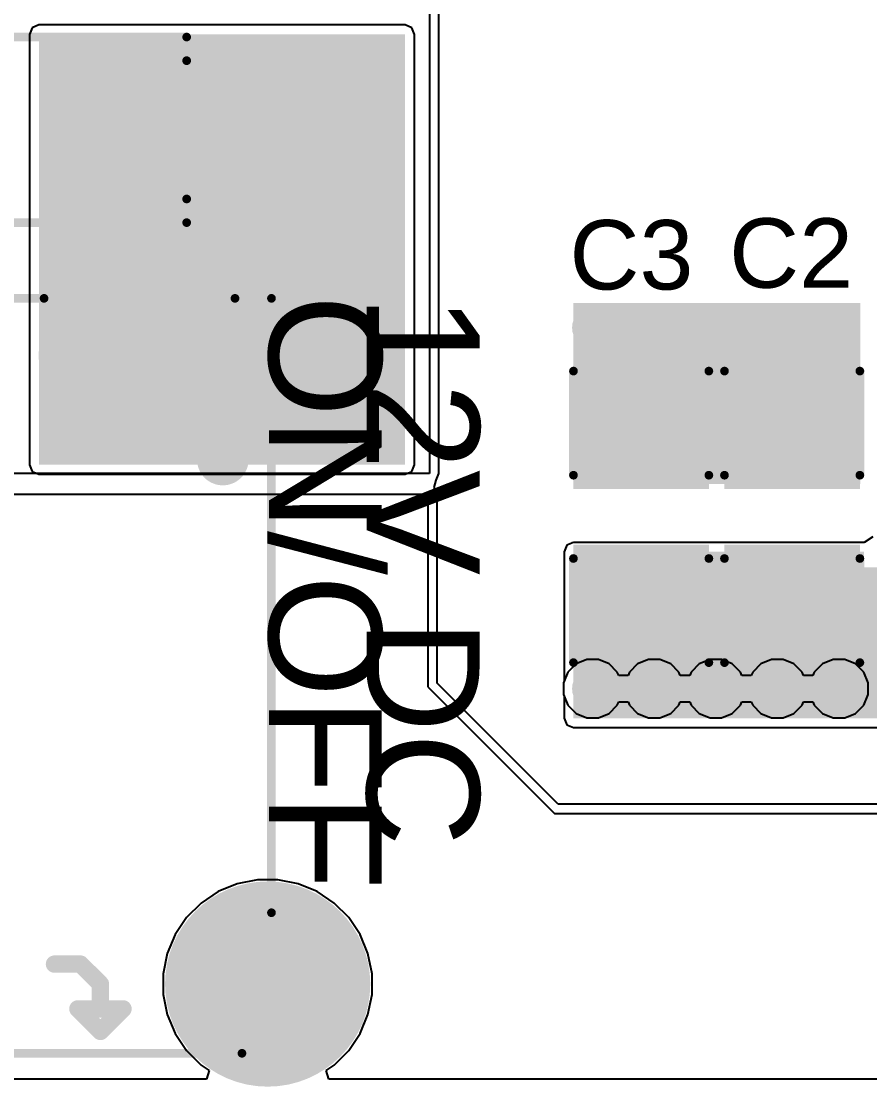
# Model space of a CAD drawing. Header units: millimetres. Extents: x -0.34 to 5.78, y -0.39 to 4.37.
# Drawn here: x 1.184 to 1.673, y -0.084 to 0.53 of the extents above; entities that cross this region are included whole.
import ezdxf

# ---------------------------------------------------------------- set-up
doc = ezdxf.new("R2010")
doc.units = ezdxf.units.MM
doc.header["$MEASUREMENT"] = 0
for name, color, linetype in [('BottomLayer', 5, 'Continuous'), ('BottomSolder', 6, 'Continuous'), ('MultiLayer', 9, 'Continuous'), ('PadHoleLayer', 156, 'Continuous'), ('TopLayer', 1, 'Continuous'), ('TopOverlay', 2, 'Continuous'), ('TopPaste', 8, 'Continuous'), ('TopSolder', 216, 'Continuous'), ('ViaHoleLayer', 16, 'Continuous')]:
    doc.layers.add(name, color=color, linetype=linetype)
doc.styles.add('Arial', font='', dxfattribs={"height": 0.2})
doc.styles.get('Arial').set_extended_font_data('Arial')

# ---------------------------------------------------------------- blocks, each defined once
blk = doc.blocks.new('SS_12D11G5R__20')
at = {"layer": 'BottomLayer'}
h = blk.add_hatch(color=5, dxfattribs=at)
edge = h.paths.add_edge_path()
edge.add_arc((-0.07283, 0.3622), 0.05512, 0, 360)
h = blk.add_hatch(color=5, dxfattribs=at)
edge = h.paths.add_edge_path()
edge.add_arc((0.45079, 0.3622), 0.05512, 0, 360)
h = blk.add_hatch(color=5, dxfattribs=at)
edge = h.paths.add_edge_path()
edge.add_arc((0, 0), 0.05512, 0, 360)
h = blk.add_hatch(color=5, dxfattribs=at)
edge = h.paths.add_edge_path()
edge.add_arc((0.18898, 0), 0.05512, 0, 360)
h = blk.add_hatch(color=5, dxfattribs=at)
edge = h.paths.add_edge_path()
edge.add_arc((0.37795, 0), 0.05512, 0, 360)
at = {"layer": 'BottomSolder'}
h = blk.add_hatch(color=6, dxfattribs=at)
edge = h.paths.add_edge_path()
edge.add_arc((-0.07283, 0.3622), 0.05912, 0, 360)
h = blk.add_hatch(color=6, dxfattribs=at)
edge = h.paths.add_edge_path()
edge.add_arc((0.45079, 0.3622), 0.05912, 0, 360)
h = blk.add_hatch(color=6, dxfattribs=at)
edge = h.paths.add_edge_path()
edge.add_arc((0, 0), 0.05912, 0, 360)
h = blk.add_hatch(color=6, dxfattribs=at)
edge = h.paths.add_edge_path()
edge.add_arc((0.18898, 0), 0.05912, 0, 360)
h = blk.add_hatch(color=6, dxfattribs=at)
edge = h.paths.add_edge_path()
edge.add_arc((0.37795, 0), 0.05912, 0, 360)
at = {"layer": 'MultiLayer'}
h = blk.add_hatch(color=9, dxfattribs=at)
edge = h.paths.add_edge_path()
edge.add_arc((-0.07283, 0.3622), 0.05512, 0, 360)
h = blk.add_hatch(color=9, dxfattribs=at)
edge = h.paths.add_edge_path()
edge.add_arc((0.45079, 0.3622), 0.05512, 0, 360)
h = blk.add_hatch(color=9, dxfattribs=at)
edge = h.paths.add_edge_path()
edge.add_arc((0, 0), 0.05512, 0, 360)
h = blk.add_hatch(color=9, dxfattribs=at)
edge = h.paths.add_edge_path()
edge.add_arc((0.18898, 0), 0.05512, 0, 360)
h = blk.add_hatch(color=9, dxfattribs=at)
edge = h.paths.add_edge_path()
edge.add_arc((0.37795, 0), 0.05512, 0, 360)
at = {"layer": 'PadHoleLayer'}
h = blk.add_hatch(color=156, dxfattribs=at)
edge = h.paths.add_edge_path()
edge.add_arc((-0.07283, 0.3622), 0.0315, 0, 360)
h = blk.add_hatch(color=156, dxfattribs=at)
edge = h.paths.add_edge_path()
edge.add_arc((0.45079, 0.3622), 0.0315, 0, 360)
h = blk.add_hatch(color=156, dxfattribs=at)
edge = h.paths.add_edge_path()
edge.add_arc((0, 0), 0.0315, 0, 360)
h = blk.add_hatch(color=156, dxfattribs=at)
edge = h.paths.add_edge_path()
edge.add_arc((0.18898, 0), 0.0315, 0, 360)
h = blk.add_hatch(color=156, dxfattribs=at)
edge = h.paths.add_edge_path()
edge.add_arc((0.37795, 0), 0.0315, 0, 360)
at = {"layer": 'TopLayer'}
h = blk.add_hatch(color=1, dxfattribs=at)
edge = h.paths.add_edge_path()
edge.add_arc((-0.07283, 0.3622), 0.05512, 0, 360)
h = blk.add_hatch(color=1, dxfattribs=at)
edge = h.paths.add_edge_path()
edge.add_arc((0.45079, 0.3622), 0.05512, 0, 360)
h = blk.add_hatch(color=1, dxfattribs=at)
edge = h.paths.add_edge_path()
edge.add_arc((0, 0), 0.05512, 0, 360)
h = blk.add_hatch(color=1, dxfattribs=at)
edge = h.paths.add_edge_path()
edge.add_arc((0.18898, 0), 0.05512, 0, 360)
h = blk.add_hatch(color=1, dxfattribs=at)
edge = h.paths.add_edge_path()
edge.add_arc((0.37795, 0), 0.05512, 0, 360)
at = {"layer": 'TopSolder'}
h = blk.add_hatch(color=216, dxfattribs=at)
edge = h.paths.add_edge_path()
edge.add_arc((-0.07283, 0.3622), 0.05912, 0, 360)
h = blk.add_hatch(color=216, dxfattribs=at)
edge = h.paths.add_edge_path()
edge.add_arc((0.45079, 0.3622), 0.05912, 0, 360)
h = blk.add_hatch(color=216, dxfattribs=at)
edge = h.paths.add_edge_path()
edge.add_arc((0, 0), 0.05912, 0, 360)
h = blk.add_hatch(color=216, dxfattribs=at)
edge = h.paths.add_edge_path()
edge.add_arc((0.18898, 0), 0.05912, 0, 360)
h = blk.add_hatch(color=216, dxfattribs=at)
edge = h.paths.add_edge_path()
edge.add_arc((0.37795, 0), 0.05912, 0, 360)
at = {"layer": 'TopOverlay'}
for points, const_width in [([(0.43598, 0.4021), (-0.05802, 0.4021)], 0.005), ([(0.0235, 0.3895), (0.0105, 0.3765)], 0.01), ([(0.0365, 0.3765), (0.0235, 0.3895)], 0.01), ([(0.0365, 0.3765), (0.0105, 0.3765)], 0.01), ([(0.0235, 0.3765), (0.0235, 0.3622)], 0.01), ([(0.035, 0.3507), (0.0235, 0.3622)], 0.01), ([(0.04998, 0.3507), (0.035, 0.3507)], 0.01), ([(-0.07502, 0.3211), (-0.07502, -0.0329)], 0.005), ([(0.45298, 0.3211), (0.45298, -0.0329)], 0.005), ([(-0.05402, -0.0329), (-0.07502, -0.0329)], 0.005), ([(0.12598, -0.0329), (0.05598, -0.0329)], 0.005), ([(0.31495, -0.0329), (0.24495, -0.0329)], 0.005), ([(0.45298, -0.0329), (0.43198, -0.0329)], 0.005)]:
    blk.add_lwpolyline(points, dxfattribs=dict(at, const_width=const_width))
for points, const_width in [([(-0.05927, 0.4021, 1), (-0.05677, 0.4021, 1)], 0.0025), ([(0.43473, 0.4021, 1), (0.43723, 0.4021, 1)], 0.0025), ([(0.021, 0.3895, 1), (0.026, 0.3895, 1)], 0.005), ([(0.021, 0.3895, 1), (0.026, 0.3895, 1)], 0.005), ([(0.008, 0.3765, 1), (0.013, 0.3765, 1)], 0.005), ([(0.008, 0.3765, 1), (0.013, 0.3765, 1)], 0.005), ([(0.021, 0.3765, 1), (0.026, 0.3765, 1)], 0.005), ([(0.034, 0.3765, 1), (0.039, 0.3765, 1)], 0.005), ([(0.034, 0.3765, 1), (0.039, 0.3765, 1)], 0.005), ([(0.021, 0.3622, 1), (0.026, 0.3622, 1)], 0.005), ([(0.021, 0.3622, 1), (0.026, 0.3622, 1)], 0.005), ([(0.0325, 0.3507, 1), (0.0375, 0.3507, 1)], 0.005), ([(0.0325, 0.3507, 1), (0.0375, 0.3507, 1)], 0.005), ([(0.04748, 0.3507, 1), (0.05248, 0.3507, 1)], 0.005), ([(-0.07627, 0.3211, 1), (-0.07377, 0.3211, 1)], 0.0025), ([(0.45173, 0.3211, 1), (0.45423, 0.3211, 1)], 0.0025), ([(-0.042, 0.06, 1), (-0.052, 0.06, 1)], 0.01969), ([(-0.05692, 0.06, 1), (-0.04708, 0.06, 1)], 0.00984), ([(-0.04692, 0.06, 1), (-0.03708, 0.06, 1)], 0.00984), ([(-0.07627, -0.0329, 1), (-0.07377, -0.0329, 1)], 0.0025), ([(-0.07627, -0.0329, 1), (-0.07377, -0.0329, 1)], 0.0025), ([(-0.05527, -0.0329, 1), (-0.05277, -0.0329, 1)], 0.0025), ([(0.05473, -0.0329, 1), (0.05723, -0.0329, 1)], 0.0025), ([(0.12473, -0.0329, 1), (0.12723, -0.0329, 1)], 0.0025), ([(0.2437, -0.0329, 1), (0.2462, -0.0329, 1)], 0.0025), ([(0.3137, -0.0329, 1), (0.3162, -0.0329, 1)], 0.0025), ([(0.43073, -0.0329, 1), (0.43323, -0.0329, 1)], 0.0025), ([(0.45173, -0.0329, 1), (0.45423, -0.0329, 1)], 0.0025), ([(0.45173, -0.0329, 1), (0.45423, -0.0329, 1)], 0.0025)]:
    blk.add_lwpolyline(points, format="xyb", close=True, dxfattribs=dict(at, const_width=const_width))
blk.add_text('Board Edge ', height=0.03, rotation=180, dxfattribs=at).set_placement((0.35498, 0.361))
blk = doc.blocks.new('SMA_99')
at = {"layer": 'TopLayer'}
for points in [[(-0.12795, 0.03346), (-0.02953, 0.03346), (-0.02953, -0.03346), (-0.12795, -0.03346)], [(0.02953, 0.03346), (0.12795, 0.03346), (0.12795, -0.03346), (0.02953, -0.03346)]]:
    blk.add_hatch(color=1, dxfattribs=at).paths.add_polyline_path(points)
at = {"layer": 'TopOverlay'}
for points in [[(-0.175, -0.05597), (-0.12906, -0.05597), (-0.12906, 0.05598), (-0.175, 0.05598)], [(-0.12992, 0.03638), (-0.1022, 0.03638), (-0.1022, 0.05598), (-0.12992, 0.05598)], [(-0.12992, -0.05598), (-0.1022, -0.05598), (-0.1022, -0.03638), (-0.12992, -0.03638)]]:
    blk.add_hatch(color=2, dxfattribs=at).paths.add_polyline_path(points)
at = {"layer": 'TopPaste'}
for points in [[(-0.12795, 0.03346), (-0.02953, 0.03346), (-0.02953, -0.03346), (-0.12795, -0.03346)], [(0.02953, 0.03346), (0.12795, 0.03346), (0.12795, -0.03346), (0.02953, -0.03346)]]:
    blk.add_hatch(color=8, dxfattribs=at).paths.add_polyline_path(points)
at = {"layer": 'TopSolder'}
for points in [[(-0.13195, 0.03746), (-0.02553, 0.03746), (-0.02553, -0.03746), (-0.13195, -0.03746)], [(0.02553, 0.03746), (0.13195, 0.03746), (0.13195, -0.03746), (0.02553, -0.03746)]]:
    blk.add_hatch(color=216, dxfattribs=at).paths.add_polyline_path(points)
at = {"layer": 'TopOverlay', "const_width": 0.005}
for points in [[(-0.10465, 0.05345), (0.08115, 0.05345)], [(0.08115, 0.03985), (0.08115, 0.05345)], [(0.08115, -0.05345), (0.08115, -0.03985)], [(-0.10465, -0.05345), (0.08115, -0.05345)]]:
    blk.add_lwpolyline(points, dxfattribs=at)
at = {"layer": 'TopOverlay', "const_width": 0.0025}
for points in [[(-0.1059, 0.05345, 1), (-0.1034, 0.05345, 1)], [(0.0799, 0.05345, 1), (0.0824, 0.05345, 1)], [(0.0799, 0.05345, 1), (0.0824, 0.05345, 1)], [(0.0799, 0.03985, 1), (0.0824, 0.03985, 1)], [(0.0799, -0.03985, 1), (0.0824, -0.03985, 1)], [(-0.1059, -0.05345, 1), (-0.1034, -0.05345, 1)], [(0.0799, -0.05345, 1), (0.0824, -0.05345, 1)], [(0.0799, -0.05345, 1), (0.0824, -0.05345, 1)]]:
    blk.add_lwpolyline(points, format="xyb", close=True, dxfattribs=at)
blk = doc.blocks.new('C___1206_147')
at = {"layer": 'TopLayer'}
for points in [[(-0.08, 0.035), (-0.02, 0.035), (-0.02, -0.035), (-0.08, -0.035)], [(0.02, 0.035), (0.08, 0.035), (0.08, -0.035), (0.02, -0.035)]]:
    blk.add_hatch(color=1, dxfattribs=at).paths.add_polyline_path(points)
at = {"layer": 'TopPaste'}
for points in [[(-0.08, 0.035), (-0.02, 0.035), (-0.02, -0.035), (-0.08, -0.035)], [(0.02, 0.035), (0.08, 0.035), (0.08, -0.035), (0.02, -0.035)]]:
    blk.add_hatch(color=8, dxfattribs=at).paths.add_polyline_path(points)
at = {"layer": 'TopSolder'}
for points in [[(-0.084, 0.039), (-0.016, 0.039), (-0.016, -0.039), (-0.084, -0.039)], [(0.016, 0.039), (0.084, 0.039), (0.084, -0.039), (0.016, -0.039)]]:
    blk.add_hatch(color=216, dxfattribs=at).paths.add_polyline_path(points)
at = {"layer": 'TopOverlay', "const_width": 0.005}
for points in [[(-0.084, -0.039), (-0.084, 0.039)], [(-0.024, 0.039), (-0.084, 0.039)], [(0.084, 0.039), (0.024, 0.039)], [(0.084, -0.039), (0.084, 0.039)], [(-0.024, -0.039), (-0.084, -0.039)], [(0.084, -0.039), (0.024, -0.039)]]:
    blk.add_lwpolyline(points, dxfattribs=at)
at = {"layer": 'TopOverlay', "const_width": 0.0025}
for points in [[(-0.08525, 0.039, 1), (-0.08275, 0.039, 1)], [(-0.08525, 0.039, 1), (-0.08275, 0.039, 1)], [(-0.02525, 0.039, 1), (-0.02275, 0.039, 1)], [(0.02275, 0.039, 1), (0.02525, 0.039, 1)], [(0.08275, 0.039, 1), (0.08525, 0.039, 1)], [(0.08275, 0.039, 1), (0.08525, 0.039, 1)], [(-0.08525, -0.039, 1), (-0.08275, -0.039, 1)], [(-0.08525, -0.039, 1), (-0.08275, -0.039, 1)], [(-0.02525, -0.039, 1), (-0.02275, -0.039, 1)], [(0.02275, -0.039, 1), (0.02525, -0.039, 1)], [(0.08275, -0.039, 1), (0.08525, -0.039, 1)], [(0.08275, -0.039, 1), (0.08525, -0.039, 1)]]:
    blk.add_lwpolyline(points, format="xyb", close=True, dxfattribs=at)
blk = doc.blocks.new('C___1206_148')
at = {"layer": 'TopLayer'}
for points in [[(-0.08, 0.035), (-0.02, 0.035), (-0.02, -0.035), (-0.08, -0.035)], [(0.02, 0.035), (0.08, 0.035), (0.08, -0.035), (0.02, -0.035)]]:
    blk.add_hatch(color=1, dxfattribs=at).paths.add_polyline_path(points)
at = {"layer": 'TopPaste'}
for points in [[(-0.08, 0.035), (-0.02, 0.035), (-0.02, -0.035), (-0.08, -0.035)], [(0.02, 0.035), (0.08, 0.035), (0.08, -0.035), (0.02, -0.035)]]:
    blk.add_hatch(color=8, dxfattribs=at).paths.add_polyline_path(points)
at = {"layer": 'TopSolder'}
for points in [[(-0.084, 0.039), (-0.016, 0.039), (-0.016, -0.039), (-0.084, -0.039)], [(0.016, 0.039), (0.084, 0.039), (0.084, -0.039), (0.016, -0.039)]]:
    blk.add_hatch(color=216, dxfattribs=at).paths.add_polyline_path(points)
at = {"layer": 'TopOverlay', "const_width": 0.005}
for points in [[(-0.084, -0.039), (-0.084, 0.039)], [(-0.024, 0.039), (-0.084, 0.039)], [(0.084, 0.039), (0.024, 0.039)], [(0.084, -0.039), (0.084, 0.039)], [(-0.024, -0.039), (-0.084, -0.039)], [(0.084, -0.039), (0.024, -0.039)]]:
    blk.add_lwpolyline(points, dxfattribs=at)
at = {"layer": 'TopOverlay', "const_width": 0.0025}
for points in [[(-0.08525, 0.039, 1), (-0.08275, 0.039, 1)], [(-0.08525, 0.039, 1), (-0.08275, 0.039, 1)], [(-0.02525, 0.039, 1), (-0.02275, 0.039, 1)], [(0.02275, 0.039, 1), (0.02525, 0.039, 1)], [(0.08275, 0.039, 1), (0.08525, 0.039, 1)], [(0.08275, 0.039, 1), (0.08525, 0.039, 1)], [(-0.08525, -0.039, 1), (-0.08275, -0.039, 1)], [(-0.08525, -0.039, 1), (-0.08275, -0.039, 1)], [(-0.02525, -0.039, 1), (-0.02275, -0.039, 1)], [(0.02275, -0.039, 1), (0.02525, -0.039, 1)], [(0.08275, -0.039, 1), (0.08525, -0.039, 1)], [(0.08275, -0.039, 1), (0.08525, -0.039, 1)]]:
    blk.add_lwpolyline(points, format="xyb", close=True, dxfattribs=at)

msp = doc.modelspace()

# ---------------------------------------------------------------- hatches: boundary and pattern name
at = {"layer": 'BottomLayer'}
h = msp.add_hatch(color=5, dxfattribs=at)
edge = h.paths.add_edge_path()
edge.add_arc((1.352, 0.504), 0.01181, 0, 360)
h = msp.add_hatch(color=5, dxfattribs=at)
edge = h.paths.add_edge_path()
edge.add_arc((1.387, 0.504), 0.01181, 0, 360)
h = msp.add_hatch(color=5, dxfattribs=at)
edge = h.paths.add_edge_path()
edge.add_arc((1.352, 0.4685), 0.01181, 0, 360)
h = msp.add_hatch(color=5, dxfattribs=at)
edge = h.paths.add_edge_path()
edge.add_arc((1.387, 0.4685), 0.01181, 0, 360)
h = msp.add_hatch(color=5, dxfattribs=at)
edge = h.paths.add_edge_path()
edge.add_arc((1.352, 0.433), 0.01181, 0, 360)
h = msp.add_hatch(color=5, dxfattribs=at)
edge = h.paths.add_edge_path()
edge.add_arc((1.387, 0.433), 0.01181, 0, 360)
h = msp.add_hatch(color=5, dxfattribs=at)
edge = h.paths.add_edge_path()
edge.add_arc((1.352, 0.3975), 0.01181, 0, 360)
h = msp.add_hatch(color=5, dxfattribs=at)
edge = h.paths.add_edge_path()
edge.add_arc((1.387, 0.3975), 0.01181, 0, 360)
h = msp.add_hatch(color=5, dxfattribs=at)
edge = h.paths.add_edge_path()
edge.add_arc((1.513, 0.353), 0.01181, 0, 360)
h = msp.add_hatch(color=5, dxfattribs=at)
edge = h.paths.add_edge_path()
edge.add_arc((1.5485, 0.353), 0.01181, 0, 360)
h = msp.add_hatch(color=5, dxfattribs=at)
edge = h.paths.add_edge_path()
edge.add_arc((1.584, 0.353), 0.01181, 0, 360)
h = msp.add_hatch(color=5, dxfattribs=at)
edge = h.paths.add_edge_path()
edge.add_arc((1.6195, 0.353), 0.01181, 0, 360)
h = msp.add_hatch(color=5, dxfattribs=at)
edge = h.paths.add_edge_path()
edge.add_arc((1.655, 0.353), 0.01181, 0, 360)
h = msp.add_hatch(color=5, dxfattribs=at)
edge = h.paths.add_edge_path()
edge.add_arc((1.513, 0.145), 0.01181, 0, 360)
h = msp.add_hatch(color=5, dxfattribs=at)
edge = h.paths.add_edge_path()
edge.add_arc((1.5485, 0.145), 0.01181, 0, 360)
h = msp.add_hatch(color=5, dxfattribs=at)
edge = h.paths.add_edge_path()
edge.add_arc((1.584, 0.145), 0.01181, 0, 360)
h = msp.add_hatch(color=5, dxfattribs=at)
edge = h.paths.add_edge_path()
edge.add_arc((1.6195, 0.145), 0.01181, 0, 360)
h = msp.add_hatch(color=5, dxfattribs=at)
edge = h.paths.add_edge_path()
edge.add_arc((1.655, 0.145), 0.01181, 0, 360)
at = {"layer": 'BottomSolder'}
h = msp.add_hatch(color=6, dxfattribs=at)
edge = h.paths.add_edge_path()
edge.add_arc((1.352, 0.504), 0.00991, 0, 360)
h = msp.add_hatch(color=6, dxfattribs=at)
edge = h.paths.add_edge_path()
edge.add_arc((1.387, 0.504), 0.00991, 0, 360)
h = msp.add_hatch(color=6, dxfattribs=at)
edge = h.paths.add_edge_path()
edge.add_arc((1.352, 0.4685), 0.00991, 0, 360)
h = msp.add_hatch(color=6, dxfattribs=at)
edge = h.paths.add_edge_path()
edge.add_arc((1.387, 0.4685), 0.00991, 0, 360)
h = msp.add_hatch(color=6, dxfattribs=at)
edge = h.paths.add_edge_path()
edge.add_arc((1.352, 0.433), 0.00991, 0, 360)
h = msp.add_hatch(color=6, dxfattribs=at)
edge = h.paths.add_edge_path()
edge.add_arc((1.387, 0.433), 0.00991, 0, 360)
h = msp.add_hatch(color=6, dxfattribs=at)
edge = h.paths.add_edge_path()
edge.add_arc((1.352, 0.3975), 0.00991, 0, 360)
h = msp.add_hatch(color=6, dxfattribs=at)
edge = h.paths.add_edge_path()
edge.add_arc((1.387, 0.3975), 0.00991, 0, 360)
h = msp.add_hatch(color=6, dxfattribs=at)
edge = h.paths.add_edge_path()
edge.add_arc((1.513, 0.353), 0.00991, 0, 360)
h = msp.add_hatch(color=6, dxfattribs=at)
edge = h.paths.add_edge_path()
edge.add_arc((1.5485, 0.353), 0.00991, 0, 360)
h = msp.add_hatch(color=6, dxfattribs=at)
edge = h.paths.add_edge_path()
edge.add_arc((1.584, 0.353), 0.00991, 0, 360)
h = msp.add_hatch(color=6, dxfattribs=at)
edge = h.paths.add_edge_path()
edge.add_arc((1.6195, 0.353), 0.00991, 0, 360)
h = msp.add_hatch(color=6, dxfattribs=at)
edge = h.paths.add_edge_path()
edge.add_arc((1.655, 0.353), 0.00991, 0, 360)
h = msp.add_hatch(color=6, dxfattribs=at)
edge = h.paths.add_edge_path()
edge.add_arc((1.513, 0.145), 0.00991, 0, 360)
h = msp.add_hatch(color=6, dxfattribs=at)
edge = h.paths.add_edge_path()
edge.add_arc((1.5485, 0.145), 0.00991, 0, 360)
h = msp.add_hatch(color=6, dxfattribs=at)
edge = h.paths.add_edge_path()
edge.add_arc((1.584, 0.145), 0.00991, 0, 360)
h = msp.add_hatch(color=6, dxfattribs=at)
edge = h.paths.add_edge_path()
edge.add_arc((1.6195, 0.145), 0.00991, 0, 360)
h = msp.add_hatch(color=6, dxfattribs=at)
edge = h.paths.add_edge_path()
edge.add_arc((1.655, 0.145), 0.00991, 0, 360)
at = {"layer": 'TopLayer'}
for points in [[(1.194, 0.274), (1.405, 0.274), (1.405, 0.522), (1.194, 0.522)], [(1.502, 0.36725), (1.502, 0.26288), (1.6673, 0.26288), (1.6673, 0.36725)], [(1.502, 0.22388), (1.502, 0.15688), (1.6693, 0.15688), (1.6693, 0.22388)], [(1.502, 0.128), (1.803, 0.128), (1.803, 0.215), (1.502, 0.215)]]:
    msp.add_hatch(color=1, dxfattribs=at).paths.add_polyline_path(points)
h = msp.add_hatch(color=1, dxfattribs=at)
edge = h.paths.add_edge_path()
edge.add_arc((1.352, 0.504), 0.01181, 0, 360)
h = msp.add_hatch(color=1, dxfattribs=at)
edge = h.paths.add_edge_path()
edge.add_arc((1.387, 0.504), 0.01181, 0, 360)
h = msp.add_hatch(color=1, dxfattribs=at)
edge = h.paths.add_edge_path()
edge.add_arc((1.352, 0.4685), 0.01181, 0, 360)
h = msp.add_hatch(color=1, dxfattribs=at)
edge = h.paths.add_edge_path()
edge.add_arc((1.387, 0.4685), 0.01181, 0, 360)
h = msp.add_hatch(color=1, dxfattribs=at)
edge = h.paths.add_edge_path()
edge.add_arc((1.352, 0.433), 0.01181, 0, 360)
h = msp.add_hatch(color=1, dxfattribs=at)
edge = h.paths.add_edge_path()
edge.add_arc((1.387, 0.433), 0.01181, 0, 360)
h = msp.add_hatch(color=1, dxfattribs=at)
edge = h.paths.add_edge_path()
edge.add_arc((1.352, 0.3975), 0.01181, 0, 360)
h = msp.add_hatch(color=1, dxfattribs=at)
edge = h.paths.add_edge_path()
edge.add_arc((1.387, 0.3975), 0.01181, 0, 360)
h = msp.add_hatch(color=1, dxfattribs=at)
edge = h.paths.add_edge_path()
edge.add_arc((1.513, 0.353), 0.01181, 0, 360)
h = msp.add_hatch(color=1, dxfattribs=at)
edge = h.paths.add_edge_path()
edge.add_arc((1.5485, 0.353), 0.01181, 0, 360)
h = msp.add_hatch(color=1, dxfattribs=at)
edge = h.paths.add_edge_path()
edge.add_arc((1.584, 0.353), 0.01181, 0, 360)
h = msp.add_hatch(color=1, dxfattribs=at)
edge = h.paths.add_edge_path()
edge.add_arc((1.6195, 0.353), 0.01181, 0, 360)
h = msp.add_hatch(color=1, dxfattribs=at)
edge = h.paths.add_edge_path()
edge.add_arc((1.655, 0.353), 0.01181, 0, 360)
h = msp.add_hatch(color=1, dxfattribs=at)
edge = h.paths.add_edge_path()
edge.add_arc((1.513, 0.145), 0.01181, 0, 360)
h = msp.add_hatch(color=1, dxfattribs=at)
edge = h.paths.add_edge_path()
edge.add_arc((1.5485, 0.145), 0.01181, 0, 360)
h = msp.add_hatch(color=1, dxfattribs=at)
edge = h.paths.add_edge_path()
edge.add_arc((1.584, 0.145), 0.01181, 0, 360)
h = msp.add_hatch(color=1, dxfattribs=at)
edge = h.paths.add_edge_path()
edge.add_arc((1.6195, 0.145), 0.01181, 0, 360)
h = msp.add_hatch(color=1, dxfattribs=at)
edge = h.paths.add_edge_path()
edge.add_arc((1.655, 0.145), 0.01181, 0, 360)
at = {"layer": 'TopSolder'}
h = msp.add_hatch(color=216, dxfattribs=at)
edge = h.paths.add_edge_path()
edge.add_arc((1.352, 0.504), 0.00991, 0, 360)
h = msp.add_hatch(color=216, dxfattribs=at)
edge = h.paths.add_edge_path()
edge.add_arc((1.387, 0.504), 0.00991, 0, 360)
h = msp.add_hatch(color=216, dxfattribs=at)
edge = h.paths.add_edge_path()
edge.add_arc((1.352, 0.4685), 0.00991, 0, 360)
h = msp.add_hatch(color=216, dxfattribs=at)
edge = h.paths.add_edge_path()
edge.add_arc((1.387, 0.4685), 0.00991, 0, 360)
h = msp.add_hatch(color=216, dxfattribs=at)
edge = h.paths.add_edge_path()
edge.add_arc((1.352, 0.433), 0.00991, 0, 360)
h = msp.add_hatch(color=216, dxfattribs=at)
edge = h.paths.add_edge_path()
edge.add_arc((1.387, 0.433), 0.00991, 0, 360)
h = msp.add_hatch(color=216, dxfattribs=at)
edge = h.paths.add_edge_path()
edge.add_arc((1.352, 0.3975), 0.00991, 0, 360)
h = msp.add_hatch(color=216, dxfattribs=at)
edge = h.paths.add_edge_path()
edge.add_arc((1.387, 0.3975), 0.00991, 0, 360)
h = msp.add_hatch(color=216, dxfattribs=at)
edge = h.paths.add_edge_path()
edge.add_arc((1.513, 0.353), 0.00991, 0, 360)
h = msp.add_hatch(color=216, dxfattribs=at)
edge = h.paths.add_edge_path()
edge.add_arc((1.5485, 0.353), 0.00991, 0, 360)
h = msp.add_hatch(color=216, dxfattribs=at)
edge = h.paths.add_edge_path()
edge.add_arc((1.584, 0.353), 0.00991, 0, 360)
h = msp.add_hatch(color=216, dxfattribs=at)
edge = h.paths.add_edge_path()
edge.add_arc((1.6195, 0.353), 0.00991, 0, 360)
h = msp.add_hatch(color=216, dxfattribs=at)
edge = h.paths.add_edge_path()
edge.add_arc((1.655, 0.353), 0.00991, 0, 360)
h = msp.add_hatch(color=216, dxfattribs=at)
edge = h.paths.add_edge_path()
edge.add_arc((1.513, 0.145), 0.00991, 0, 360)
h = msp.add_hatch(color=216, dxfattribs=at)
edge = h.paths.add_edge_path()
edge.add_arc((1.5485, 0.145), 0.00991, 0, 360)
h = msp.add_hatch(color=216, dxfattribs=at)
edge = h.paths.add_edge_path()
edge.add_arc((1.584, 0.145), 0.00991, 0, 360)
h = msp.add_hatch(color=216, dxfattribs=at)
edge = h.paths.add_edge_path()
edge.add_arc((1.6195, 0.145), 0.00991, 0, 360)
h = msp.add_hatch(color=216, dxfattribs=at)
edge = h.paths.add_edge_path()
edge.add_arc((1.655, 0.145), 0.00991, 0, 360)
at = {"layer": 'ViaHoleLayer'}
h = msp.add_hatch(color=16, dxfattribs=at)
edge = h.paths.add_edge_path()
edge.add_arc((1.352, 0.504), 0.00591, 0, 360)
h = msp.add_hatch(color=16, dxfattribs=at)
edge = h.paths.add_edge_path()
edge.add_arc((1.387, 0.504), 0.00591, 0, 360)
h = msp.add_hatch(color=16, dxfattribs=at)
edge = h.paths.add_edge_path()
edge.add_arc((1.352, 0.4685), 0.00591, 0, 360)
h = msp.add_hatch(color=16, dxfattribs=at)
edge = h.paths.add_edge_path()
edge.add_arc((1.387, 0.4685), 0.00591, 0, 360)
h = msp.add_hatch(color=16, dxfattribs=at)
edge = h.paths.add_edge_path()
edge.add_arc((1.352, 0.433), 0.00591, 0, 360)
h = msp.add_hatch(color=16, dxfattribs=at)
edge = h.paths.add_edge_path()
edge.add_arc((1.387, 0.433), 0.00591, 0, 360)
h = msp.add_hatch(color=16, dxfattribs=at)
edge = h.paths.add_edge_path()
edge.add_arc((1.352, 0.3975), 0.00591, 0, 360)
h = msp.add_hatch(color=16, dxfattribs=at)
edge = h.paths.add_edge_path()
edge.add_arc((1.387, 0.3975), 0.00591, 0, 360)
h = msp.add_hatch(color=16, dxfattribs=at)
edge = h.paths.add_edge_path()
edge.add_arc((1.513, 0.353), 0.00591, 0, 360)
h = msp.add_hatch(color=16, dxfattribs=at)
edge = h.paths.add_edge_path()
edge.add_arc((1.5485, 0.353), 0.00591, 0, 360)
h = msp.add_hatch(color=16, dxfattribs=at)
edge = h.paths.add_edge_path()
edge.add_arc((1.584, 0.353), 0.00591, 0, 360)
h = msp.add_hatch(color=16, dxfattribs=at)
edge = h.paths.add_edge_path()
edge.add_arc((1.6195, 0.353), 0.00591, 0, 360)
h = msp.add_hatch(color=16, dxfattribs=at)
edge = h.paths.add_edge_path()
edge.add_arc((1.655, 0.353), 0.00591, 0, 360)
h = msp.add_hatch(color=16, dxfattribs=at)
edge = h.paths.add_edge_path()
edge.add_arc((1.513, 0.145), 0.00591, 0, 360)
h = msp.add_hatch(color=16, dxfattribs=at)
edge = h.paths.add_edge_path()
edge.add_arc((1.5485, 0.145), 0.00591, 0, 360)
h = msp.add_hatch(color=16, dxfattribs=at)
edge = h.paths.add_edge_path()
edge.add_arc((1.584, 0.145), 0.00591, 0, 360)
h = msp.add_hatch(color=16, dxfattribs=at)
edge = h.paths.add_edge_path()
edge.add_arc((1.6195, 0.145), 0.00591, 0, 360)
h = msp.add_hatch(color=16, dxfattribs=at)
edge = h.paths.add_edge_path()
edge.add_arc((1.655, 0.145), 0.00591, 0, 360)

# ---------------------------------------------------------------- linework, layer by layer
at = {"layer": 'BottomLayer'}
for p, q in [((1.419, 0.66519), (1.419, 0.269)), ((1.42441, 0.269), (1.42441, 0.66519)), ((1.419, 0.269), (1.165, 0.269)), ((1.42183, 0.26083), (1.42283, 0.26517)), ((1.42283, 0.26517), (1.42441, 0.269)), ((1.42341, 0.257), (1.42183, 0.26083)), ((1.15692, 0.257), (1.418, 0.257)), ((1.418, 0.257), (1.418, 0.146)), ((1.42341, 0.14824), (1.42341, 0.257)), ((1.50966, 0.16181), (1.50348, 0.15925)), ((1.51634, 0.16181), (1.50966, 0.16181)), ((1.52252, 0.15925), (1.51634, 0.16181)), ((1.54516, 0.16181), (1.53898, 0.15925)), ((1.55184, 0.16181), (1.54516, 0.16181)), ((1.55802, 0.15925), (1.55184, 0.16181)), ((1.58066, 0.16181), (1.57448, 0.15925)), ((1.58734, 0.16181), (1.58066, 0.16181)), ((1.59352, 0.15925), (1.58734, 0.16181)), ((1.61616, 0.16181), (1.60998, 0.15925)), ((1.62284, 0.16181), (1.61616, 0.16181)), ((1.62902, 0.15925), (1.62284, 0.16181)), ((1.65166, 0.16181), (1.64548, 0.15925)), ((1.65834, 0.16181), (1.65166, 0.16181)), ((1.66452, 0.15925), (1.65834, 0.16181)), ((1.49875, 0.15452), (1.49619, 0.14834)), ((1.50348, 0.15925), (1.49875, 0.15452)), ((1.52725, 0.15452), (1.52252, 0.15925)), ((1.52804, 0.15261), (1.52725, 0.15452)), ((1.53425, 0.15452), (1.53346, 0.15261)), ((1.53898, 0.15925), (1.53425, 0.15452)), ((1.56275, 0.15452), (1.55802, 0.15925)), ((1.56354, 0.15261), (1.56275, 0.15452)), ((1.56975, 0.15452), (1.56896, 0.15261)), ((1.57448, 0.15925), (1.56975, 0.15452)), ((1.59825, 0.15452), (1.59352, 0.15925)), ((1.59904, 0.15261), (1.59825, 0.15452)), ((1.60525, 0.15452), (1.60446, 0.15261)), ((1.60998, 0.15925), (1.60525, 0.15452)), ((1.63375, 0.15452), (1.62902, 0.15925)), ((1.63454, 0.15261), (1.63375, 0.15452)), ((1.64075, 0.15452), (1.63996, 0.15261)), ((1.64548, 0.15925), (1.64075, 0.15452)), ((1.66925, 0.15452), (1.66452, 0.15925)), ((1.67181, 0.14834), (1.66925, 0.15452)), ((1.49324, 0.07841), (1.42341, 0.14824)), ((1.49619, 0.14834), (1.49619, 0.14166)), ((1.53346, 0.15261), (1.52804, 0.15261)), ((1.56896, 0.15261), (1.56354, 0.15261)), ((1.60446, 0.15261), (1.59904, 0.15261)), ((1.63996, 0.15261), (1.63454, 0.15261)), ((1.67181, 0.14166), (1.67181, 0.14834)), ((1.418, 0.146), (1.491, 0.073)), ((1.49619, 0.14166), (1.49875, 0.13548)), ((1.66925, 0.13548), (1.67181, 0.14166)), ((1.49875, 0.13548), (1.50348, 0.13075)), ((1.52252, 0.13075), (1.52725, 0.13548)), ((1.52725, 0.13548), (1.52804, 0.13739)), ((1.52804, 0.13739), (1.53346, 0.13739)), ((1.53346, 0.13739), (1.53425, 0.13548)), ((1.53425, 0.13548), (1.53898, 0.13075)), ((1.55802, 0.13075), (1.56275, 0.13548)), ((1.56275, 0.13548), (1.56354, 0.13739)), ((1.56354, 0.13739), (1.56896, 0.13739)), ((1.56896, 0.13739), (1.56975, 0.13548)), ((1.56975, 0.13548), (1.57448, 0.13075)), ((1.59352, 0.13075), (1.59825, 0.13548)), ((1.59825, 0.13548), (1.59904, 0.13739)), ((1.59904, 0.13739), (1.60446, 0.13739)), ((1.60446, 0.13739), (1.60525, 0.13548)), ((1.60525, 0.13548), (1.60998, 0.13075)), ((1.62902, 0.13075), (1.63375, 0.13548)), ((1.63375, 0.13548), (1.63454, 0.13739)), ((1.63454, 0.13739), (1.63996, 0.13739)), ((1.63996, 0.13739), (1.64075, 0.13548)), ((1.64075, 0.13548), (1.64548, 0.13075)), ((1.66452, 0.13075), (1.66925, 0.13548)), ((1.50348, 0.13075), (1.50966, 0.12819)), ((1.51634, 0.12819), (1.52252, 0.13075)), ((1.53898, 0.13075), (1.54516, 0.12819)), ((1.55184, 0.12819), (1.55802, 0.13075)), ((1.57448, 0.13075), (1.58066, 0.12819)), ((1.58734, 0.12819), (1.59352, 0.13075)), ((1.60998, 0.13075), (1.61616, 0.12819)), ((1.62284, 0.12819), (1.62902, 0.13075)), ((1.64548, 0.13075), (1.65166, 0.12819)), ((1.65834, 0.12819), (1.66452, 0.13075)), ((1.50966, 0.12819), (1.51634, 0.12819)), ((1.54516, 0.12819), (1.55184, 0.12819)), ((1.58066, 0.12819), (1.58734, 0.12819)), ((1.61616, 0.12819), (1.62284, 0.12819)), ((1.65166, 0.12819), (1.65834, 0.12819)), ((2.40892, 0.07841), (1.49324, 0.07841)), ((1.491, 0.073), (2.40892, 0.073)), ((1.30828, 0.0326), (1.29733, 0.02807)), ((1.31989, 0.03491), (1.30828, 0.0326)), ((1.33173, 0.03491), (1.31989, 0.03491)), ((1.34335, 0.0326), (1.33173, 0.03491)), ((1.35429, 0.02807), (1.34335, 0.0326)), ((1.29733, 0.02807), (1.28749, 0.02149)), ((1.36413, 0.02149), (1.35429, 0.02807)), ((1.28749, 0.02149), (1.27911, 0.01312)), ((1.37251, 0.01312), (1.36413, 0.02149)), ((1.27911, 0.01312), (1.27253, 0.00327)), ((1.37909, 0.00327), (1.37251, 0.01312)), ((1.27253, 0.00327), (1.268, -0.00767)), ((1.38362, -0.00767), (1.37909, 0.00327)), ((1.268, -0.00767), (1.26569, -0.01928)), ((1.38593, -0.01928), (1.38362, -0.00767)), ((1.26569, -0.01928), (1.26569, -0.03113)), ((1.38593, -0.03113), (1.38593, -0.01928)), ((1.26569, -0.03113), (1.268, -0.04274)), ((1.38362, -0.04274), (1.38593, -0.03113)), ((1.268, -0.04274), (1.27253, -0.05368)), ((1.37909, -0.05368), (1.38362, -0.04274)), ((1.27253, -0.05368), (1.27911, -0.06353)), ((1.37251, -0.06353), (1.37909, -0.05368)), ((1.27911, -0.06353), (1.28749, -0.0719)), ((1.36413, -0.0719), (1.37251, -0.06353)), ((1.28749, -0.0719), (1.29213, -0.075)), ((1.3595, -0.075), (1.36413, -0.0719)), ((1.29213, -0.075), (1.29061, -0.08)), ((1.36101, -0.08), (1.3595, -0.075)), ((1.29061, -0.08), (0.981, -0.08)), ((5.462, -0.08), (1.36101, -0.08))]:
    msp.add_line(p, q, dxfattribs=at)
at = {"layer": 'TopLayer'}
for p, q in [((1.19017, 0.52583), (1.18859, 0.522)), ((1.18859, 0.522), (1.18859, 0.274)), ((1.194, 0.52741), (1.19017, 0.52583)), ((1.405, 0.52741), (1.194, 0.52741)), ((1.40883, 0.52583), (1.405, 0.52741)), ((1.41041, 0.522), (1.40883, 0.52583)), ((1.41041, 0.274), (1.41041, 0.522)), ((1.18859, 0.274), (1.19017, 0.27017)), ((1.19017, 0.27017), (1.194, 0.26859)), ((1.405, 0.26859), (1.40883, 0.27017)), ((1.40883, 0.27017), (1.41041, 0.274)), ((1.194, 0.26859), (1.405, 0.26859)), ((1.49817, 0.22771), (1.49659, 0.22388)), ((1.501, 0.22888), (1.49817, 0.22771)), ((1.50129, 0.229), (1.501, 0.229)), ((1.501, 0.229), (1.501, 0.22888)), ((1.502, 0.22929), (1.50129, 0.229)), ((1.6693, 0.22929), (1.502, 0.22929)), ((1.6695, 0.22921), (1.6693, 0.22929)), ((1.6745, 0.23255), (1.6695, 0.22921)), ((1.49659, 0.22388), (1.49659, 0.14931)), ((1.49659, 0.14931), (1.49619, 0.14834)), ((1.49619, 0.14834), (1.49619, 0.14166)), ((1.49619, 0.14166), (1.49659, 0.14069)), ((1.49659, 0.14069), (1.49659, 0.128)), ((1.49659, 0.128), (1.49817, 0.12417)), ((1.49817, 0.12417), (1.502, 0.12259)), ((1.502, 0.12259), (1.803, 0.12259)), ((1.30828, 0.0326), (1.29733, 0.02807)), ((1.31989, 0.03491), (1.30828, 0.0326)), ((1.33173, 0.03491), (1.31989, 0.03491)), ((1.34335, 0.0326), (1.33173, 0.03491)), ((1.35429, 0.02807), (1.34335, 0.0326)), ((1.29733, 0.02807), (1.28749, 0.02149)), ((1.36413, 0.02149), (1.35429, 0.02807)), ((1.28749, 0.02149), (1.27911, 0.01312)), ((1.37251, 0.01312), (1.36413, 0.02149)), ((1.27911, 0.01312), (1.27253, 0.00327)), ((1.37909, 0.00327), (1.37251, 0.01312)), ((1.27253, 0.00327), (1.268, -0.00767)), ((1.38362, -0.00767), (1.37909, 0.00327)), ((1.268, -0.00767), (1.26569, -0.01928)), ((1.38593, -0.01928), (1.38362, -0.00767)), ((1.26569, -0.01928), (1.26569, -0.03113)), ((1.38593, -0.03113), (1.38593, -0.01928)), ((1.26569, -0.03113), (1.268, -0.04274)), ((1.38362, -0.04274), (1.38593, -0.03113)), ((1.268, -0.04274), (1.27253, -0.05368)), ((1.37909, -0.05368), (1.38362, -0.04274)), ((1.27253, -0.05368), (1.27911, -0.06353)), ((1.37251, -0.06353), (1.37909, -0.05368)), ((1.27911, -0.06353), (1.28749, -0.0719)), ((1.36413, -0.0719), (1.37251, -0.06353)), ((1.28749, -0.0719), (1.29213, -0.075)), ((1.3595, -0.075), (1.36413, -0.0719)), ((1.29213, -0.075), (1.29061, -0.08)), ((1.36101, -0.08), (1.3595, -0.075)), ((1.29061, -0.08), (1.17919, -0.08)), ((5.462, -0.08), (1.36101, -0.08))]:
    msp.add_line(p, q, dxfattribs=at)
for points, const_width in [([(1.25298, 0.337), (1.25298, 0.45654)], 0.1), ([(1.22898, 0.45654), (1.23744, 0.465)], 0.05), ([(1.23744, 0.465), (1.24074, 0.465)], 0.05), ([(1.628, 0.194), (1.629, 0.195)], 0.025)]:
    msp.add_lwpolyline(points, dxfattribs=dict(at, const_width=const_width))
for points, const_width in [([(1.22798, 0.45654, 1), (1.27798, 0.45654, 1)], 0.05), ([(1.22494, 0.465, 1), (1.24994, 0.465, 1)], 0.025), ([(1.22494, 0.465, 1), (1.24994, 0.465, 1)], 0.025), ([(1.22824, 0.465, 1), (1.25324, 0.465, 1)], 0.025), ([(1.21648, 0.45654, 1), (1.24148, 0.45654, 1)], 0.025), ([(1.22798, 0.337, 1), (1.27798, 0.337, 1)], 0.05), ([(1.62175, 0.194, 1), (1.63425, 0.194, 1)], 0.0125), ([(1.62275, 0.195, 1), (1.63525, 0.195, 1)], 0.0125)]:
    msp.add_lwpolyline(points, format="xyb", close=True, dxfattribs=dict(at, const_width=const_width))

# ---------------------------------------------------------------- block references
msp.add_blockref('SMA_99', (1.198, 0.467))
for name, p, rotation in [('SS_12D11G5R__20', (1.25298, 0.337), 180), ('C___1206_147', (1.541, 0.244), 270), ('C___1206_148', (1.628, 0.244), 270)]:
    msp.add_blockref(name, p, dxfattribs=dict(rotation=rotation))

# ---------------------------------------------------------------- texts
at = {"layer": 'TopOverlay', "style": 'Arial'}
for s, p in [('C3', (1.49968, 0.37501)), ('C2', (1.59168, 0.37601))]:
    msp.add_text(s, height=0.04, dxfattribs=at).set_placement(p)
for s, p in [('ON/OFF', (1.32652, 0.372)), ('12V DC', (1.38289, 0.372))]:
    msp.add_text(s, height=0.065, rotation=270, dxfattribs=at).set_placement(p)

doc.saveas('drawing.dxf')
